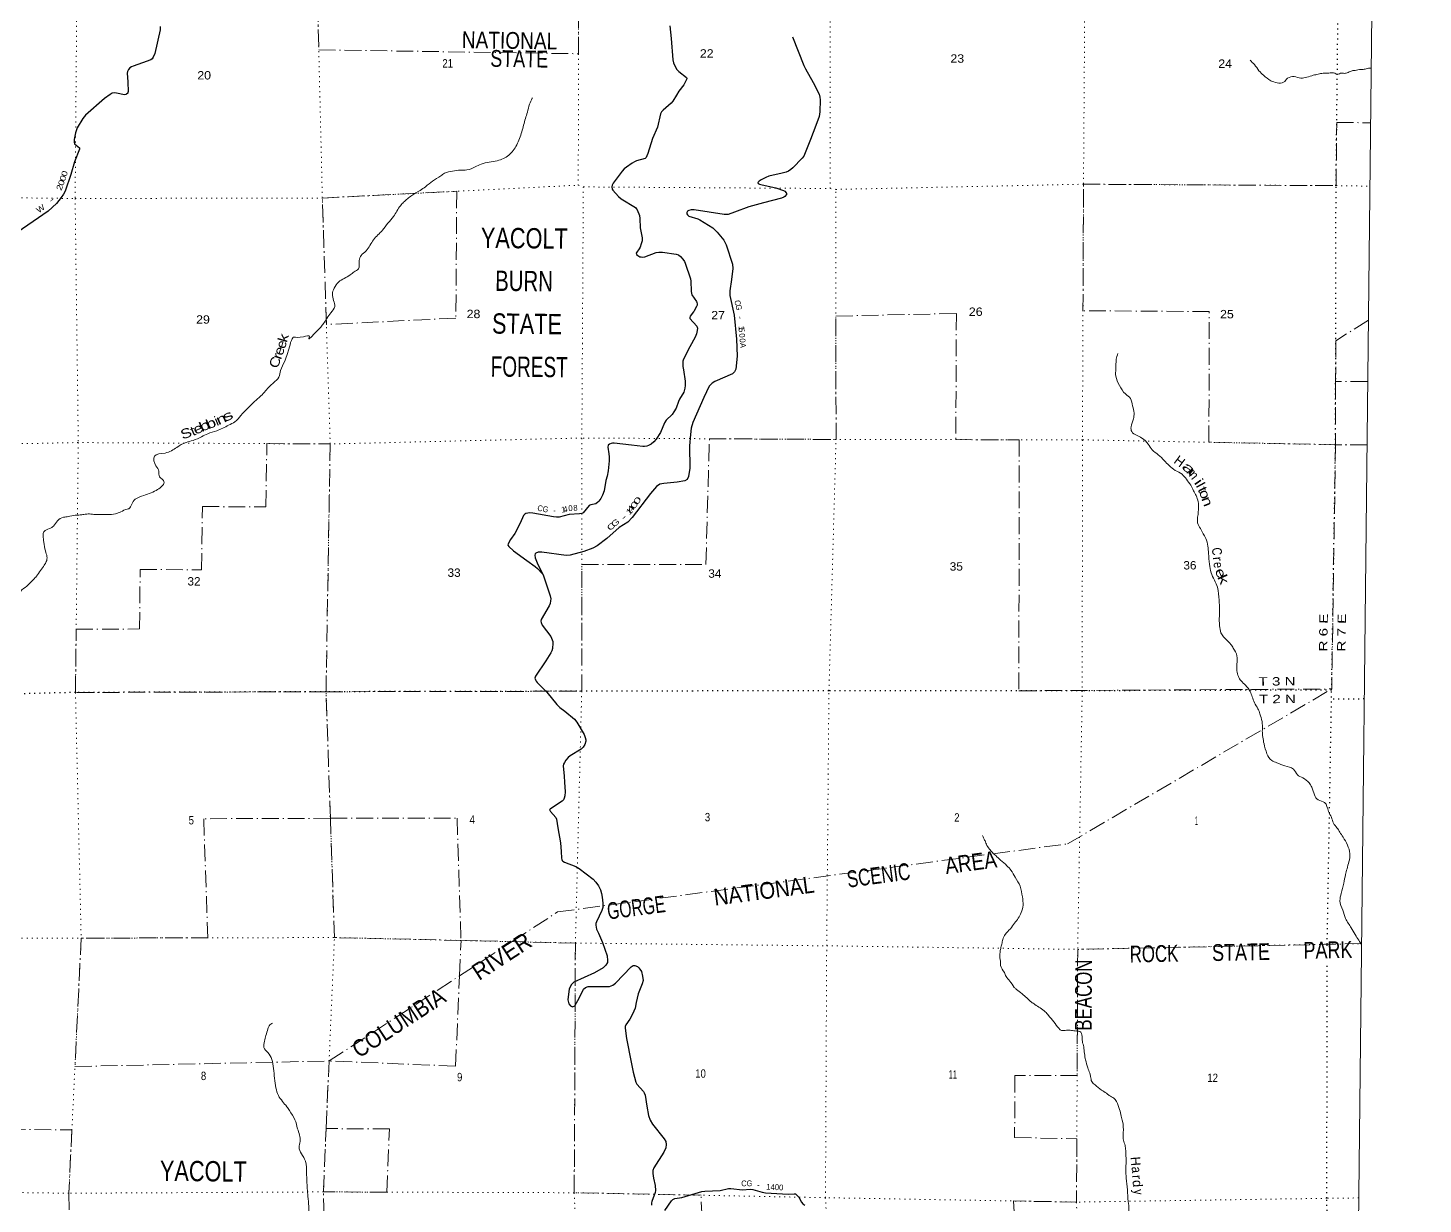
# Model space of a CAD drawing. Header units: feet. Extents: x -481249 to -254670, y -730376 to -544252.
# Drawn here: x -283763 to -254670, y -669920 to -645390 of the extents above; entities that cross this region are included whole.
import ezdxf
from ezdxf.enums import TextEntityAlignment as Align

# ---------------------------------------------------------------- set-up
doc = ezdxf.new("R2010")
doc.units = ezdxf.units.FT
doc.header["$LTSCALE"] = 70
doc.linetypes.add('DOT_DASHED', pattern=[7.7, 5, -1.2, 0.3, -1.2])
doc.linetypes.add('DOTTED', pattern=[1.5, 0.3, -1.2])
for name, color, linetype, lineweight in [('29', 7, 'Continuous', 25), ('39', 7, 'Continuous', 13), ('4', 7, 'Continuous', 13), ('41', 7, 'Continuous', 13), ('44', 7, 'DOT_DASHED', 13), ('6', 7, 'DOTTED', 25), ('7', 7, 'DOTTED', 13)]:
    doc.layers.add(name, color=color, linetype=linetype, lineweight=lineweight)
doc.layers.add('30', color=7, linetype='Continuous')

msp = doc.modelspace()

# ---------------------------------------------------------------- linework, layer by layer
at = {"layer": '29'}
for points in [[(-281003.52, -645362.45), (-281006.72, -645432.78), (-281117.16, -645925.04), (-281151.16, -646003.29), (-281170.28, -646033.05), (-281201.79, -646052.84), (-281374.87, -646117.76)], [(-267817.46, -645573.51), (-267584.41, -646173.22), (-267546.86, -646245.92), (-267386.29, -646527.16), (-267261.54, -646774.17), (-267246.61, -646836.38), (-267244.48, -646893.77), (-267250.85, -647142.46), (-267265.87, -647240.91), (-267334.76, -647422.87), (-267444.22, -647718.82), (-267565.75, -648028.72), (-267586.51, -648067.08), (-267616.25, -648105.34), (-267809.13, -648311.99), (-267851.01, -648346.59), (-267904.12, -648376.34), (-267952.98, -648397.6), (-268031.64, -648421.08), (-268311.92, -648485.82), (-268377.87, -648508.13), (-268470.25, -648557.16), (-268515.96, -648588.9), (-268542.53, -648614.9), (-268537.21, -648633.54), (-268507.47, -648648.41), (-268448.78, -648663.44), (-268169.13, -648724.9), (-268003.97, -648782.32), (-267977.53, -648797.96), (-267952.98, -648826.96), (-267946.61, -648839.71), (-267947.86, -648864.21), (-267978.47, -648903.48), (-268001.84, -648920.49), (-268050.23, -648941.84), (-268422.67, -649040.18), (-268733.02, -649120.79), (-269027.55, -649235.54), (-269160.74, -649278.64), (-269211.72, -649285.02), (-269243.76, -649284.56), (-269869.17, -649185.34), (-269930.85, -649184.06), (-269983.21, -649196.8), (-270006.27, -649214.88), (-270024.33, -649243.58), (-270023.27, -649268.02), (-270011.67, -649290.81), (-269982.9, -649319.03), (-269793.83, -649374.29), (-269750.22, -649392.26), (-269483.1, -649561.84), (-269389.12, -649649.55), (-269254.41, -649815.37), (-269202.17, -649913.12), (-269072.93, -650315.07), (-269061.95, -650410.5), (-269088.54, -650639.52), (-269123.72, -650875.73), (-269123.56, -650969.52), (-269038.25, -651380.97), (-268988.76, -651882.03), (-268976.53, -652236.66), (-268999.86, -652504.98), (-269032.21, -652565.82), (-269070.35, -652604.8), (-269441.09, -652763.24), (-269497.47, -652797.51), (-269557.56, -652862.84), (-269666.71, -653096.68), (-269899.28, -653618.39), (-269935.11, -653737), (-269947.86, -653873.04), (-269965.72, -654108.87), (-269960.03, -654571.64), (-269986.1, -654748.77), (-270015.21, -654809.76), (-270062.58, -654838.04), (-270221.44, -654862.84), (-270504.47, -654889.05), (-270587.62, -654909.12), (-270657.43, -654957.07), (-270780.55, -655102.49), (-271162.97, -655599.43), (-271256.52, -655696.76), (-271431.99, -655812.46), (-271693.07, -656035.55), (-271889.81, -656190.84), (-271983.09, -656240.91), (-272168.36, -656309.67), (-272454.72, -656389.7), (-272538.71, -656391.99), (-273044.3, -656325.41), (-273126.05, -656325.93), (-273168.54, -656342.93), (-273182.45, -656358.79), (-273194.03, -656385.44), (-273185.53, -656440.71), (-273145.39, -656547.28), (-273008.78, -656820.39)], [(-270373.95, -645350.64), (-270351.27, -645613.18), (-270315.39, -646059.5), (-270301.79, -646116.24), (-270235.72, -646247.61), (-270192.71, -646299.07), (-270031.37, -646426.07), (-270023.28, -646436.78), (-270021.15, -646453.79), (-270084.13, -646580.06), (-270188.77, -646711.76), (-270239.23, -646794.28)], [(-281374.87, -646117.76), (-281565.42, -646188.21), (-281602.47, -646203.12), (-281635.52, -646226.47), (-281663.14, -646260.48), (-281684.39, -646300.86), (-281691.13, -646336.91), (-281678.02, -646515.26), (-281672.7, -646722.78), (-281677.11, -646733.62), (-281681.19, -646750.41), (-281704.56, -646771.66), (-281723.68, -646782.29), (-281751.36, -646785.34), (-281914.88, -646750.41), (-281963.13, -646746.24), (-282006.23, -646754.66), (-282050.84, -646780.16), (-282163.67, -646861.45), (-282561.34, -647208.07), (-282614.87, -647278.59), (-282733.84, -647476.26), (-282769.15, -647577.65), (-282795.44, -647718.57), (-282799.69, -647773.83), (-282793.32, -647797.21), (-282788.3, -647807.93), (-282690.74, -647892.55), (-282687.1, -647899.24), (-282684.98, -647918.37), (-282794.17, -648182.51), (-282869.48, -648448.57), (-282988.77, -648798.32), (-283021.52, -648860.5), (-283069.49, -648930.1), (-283167.22, -649049.13), (-283343.21, -649209.49), (-284075.63, -649716.74)], [(-270239.23, -646794.28), (-270315.79, -646919.48), (-270350.45, -646957.55), (-270518.28, -647106.33), (-270550.87, -647142.69), (-270569.27, -647180.73), (-270636.43, -647458.78), (-270737.6, -647696.68), (-270835.14, -648006.7), (-270855, -648061.77), (-270874.12, -648093.65), (-270893.65, -648110.58), (-271071.7, -648165.92), (-271115.99, -648185.62), (-271163.05, -648212.69), (-271277.77, -648291.33), (-271328.69, -648332.82), (-271372.32, -648379.54), (-271562.12, -648626.15), (-271582.64, -648668.61), (-271586.89, -648704.75), (-271578.39, -648751.51), (-271562.85, -648774.39), (-271447.74, -648909.86), (-271391.78, -648955.52), (-271096.74, -649137.26), (-271078.08, -649156.43), (-271061.09, -649186.18), (-271013.29, -649304.16), (-270999.9, -649368.11), (-270996.86, -649560.44), (-270954.87, -649770.71), (-270954.87, -649804.72), (-270956.22, -649831.07), (-270971.86, -649896.12), (-270997.36, -649964.14), (-271017.06, -650001.05), (-271067.47, -650068.29), (-271075.96, -650091.67), (-271069.62, -650114.98), (-271046.22, -650138.44), (-271003.73, -650161.82), (-270973.9, -650167.53), (-270940, -650174.57), (-270899.63, -650166.07), (-270661.69, -650076.79), (-270605.45, -650067.17), (-270527.85, -650068.29), (-270247.42, -650106.55), (-270197.79, -650121.25), (-270156.07, -650155.44), (-270105.08, -650210.7), (-270072.51, -650262.09), (-270058.35, -650297.85), (-269944.68, -650624.12), (-269936.59, -650675.43), (-269933.62, -650881.78), (-269926.62, -650929.14), (-269916, -650954.65), (-269822.52, -651094.93), (-269811.9, -651118.31), (-269808.95, -651144.82), (-269809.78, -651173.58), (-269818.27, -651201.21), (-269879.75, -651306.73), (-269883.89, -651314.01)], [(-269883.89, -651314.01), (-269951.05, -651404.2), (-269961.67, -651431.83), (-269960.45, -651448.57), (-269813.27, -651609.55), (-269800.21, -651652.89), (-269804.46, -651699.65), (-269823.58, -651769.8), (-269850.42, -651841.75), (-269957.4, -652041.55), (-270094.45, -652302.26), (-270102.88, -652341.32), (-270105.07, -652448.92), (-270095.78, -652521.65), (-270060.97, -652760.21), (-270056.21, -652850.65), (-270062.59, -652903.79), (-270088.09, -652984.44), (-270178.81, -653132.24), (-270199.61, -653179.05), (-270247.74, -653320.21), (-270293.08, -653400.1), (-270330.39, -653454.02), (-270451.36, -653569.09), (-270487.24, -653627.53), (-270570.24, -653831.46), (-270658.91, -653969.25), (-270712.67, -654026.08), (-270767.91, -654070.72), (-270818.89, -654096.23), (-270857.13, -654111.1), (-270906, -654121.73), (-270939.63, -654122.12), (-271177.46, -654094.92), (-271539.18, -654049.07), (-271574.13, -654048.4), (-271603.88, -654054.77), (-271635.74, -654069.65), (-271661.38, -654092.55), (-271669.73, -654133.42), (-271646.28, -654272.91), (-271641.05, -654338.54), (-271645.3, -654417.18), (-271664.03, -654625.4), (-271685.66, -654738.14), (-271711.05, -654831.5), (-271750.11, -655043.66), (-271784.19, -655138.47), (-271817.38, -655203.64), (-271856.03, -655261.35), (-271876.87, -655284.41), (-271919.45, -655317.27), (-272021.33, -655335.42), (-272048.36, -655344.81), (-272057.59, -655350.65), (-272184.33, -655502.28), (-272214.66, -655520.34), (-272259.27, -655526.72), (-272476.47, -655538.91), (-272688.41, -655590.49), (-272743.52, -655595.2), (-272800.67, -655589.41), (-273234.22, -655513.16), (-273313, -655505.47), (-273341.35, -655507.1), (-273380.99, -655518.22), (-273401.6, -655527.96), (-273426.42, -655558.3), (-273497.19, -655716.21), (-273606.27, -655936.03), (-273702.87, -656057.76), (-273749.31, -656147.68), (-273752.77, -656179.27), (-273731.52, -656209.02), (-273636.06, -656294.47), (-273361.13, -656500.15), (-273187.77, -656623.19)], [(-273187.77, -656623.19), (-273136.67, -656663.89), (-273038.53, -656772.17)], [(-273008.78, -656820.39), (-272870.86, -657233.74), (-272859.42, -657296.27), (-272863.67, -657336.66), (-272874.29, -657396.18), (-272891.89, -657439.97), (-273059.31, -657729.62), (-273067.62, -657761.77), (-273063.37, -657791.53), (-273037.89, -657845.91), (-272859.11, -658085.18), (-272828.61, -658153.93), (-272817.99, -658187.94), (-272817.81, -658223.6), (-272826.49, -658330.35), (-272839.24, -658381.37), (-272858.79, -658421.72), (-272961.61, -658589.49), (-273181.17, -658908.94), (-273189.77, -658948.9), (-273179.14, -658989.28), (-273164.27, -659014.79), (-273141.86, -659045.35), (-272940.9, -659246.66), (-272732.21, -659504.1), (-272668.21, -659566.37), (-272569.98, -659636.32)], [(-272569.98, -659636.32), (-272363.77, -659804.39), (-272317.67, -659868.2), (-272161.53, -660128.59), (-272139.72, -660188.11), (-272129.66, -660236.99), (-272131.79, -660266.75), (-272148.78, -660332.64), (-272182.77, -660392.16), (-272224.92, -660432.09), (-272456.83, -660572.83), (-272495.76, -660609.05), (-272542.87, -660661.04), (-272574.74, -660709.93), (-272591.74, -660748.19), (-272598.6, -660780.83), (-272581.67, -660993.26), (-272572.96, -661121.33)], [(-272572.96, -661121.33), (-272559.31, -661321.9), (-272565.18, -661406.05), (-272580.05, -661450.69), (-272597.05, -661491.08), (-272624.28, -661517.9), (-272718.56, -661577.54), (-272873.05, -661680.95), (-272884.91, -661696.19), (-272882.79, -661706.82), (-272867.3, -661731.06), (-272755.32, -661859.86), (-272740.12, -661889.94), (-272713.02, -662070.36), (-272658.61, -662387.14), (-272645.52, -662569.5), (-272638.21, -662707.76), (-272632.1, -662733.46), (-272619.35, -662756.84), (-272608.73, -662767.47), (-272572.62, -662788.22), (-272335.13, -662881.53), (-272268.81, -662920.51), (-271974.48, -663141.72), (-271918.28, -663205.33), (-271865.17, -663283.97), (-271822.68, -663368.99), (-271801.99, -663439.04), (-271786.56, -663515.66), (-271775.94, -663643.19), (-271777.47, -663735.64), (-271794, -663799.42), (-271908.93, -664031.48), (-271919.34, -664069.36), (-271921.46, -664105.5), (-271903.71, -664187.76), (-271865.36, -664273.03)], [(-271865.36, -664273.03), (-271779.11, -664464.82), (-271682.52, -664743.74), (-271675.02, -664838.81), (-271679.27, -664881.33), (-271709.46, -664933.92), (-271764.25, -664991.85), (-271948.25, -665099.02), (-272377.14, -665291.24), (-272427.08, -665340.45), (-272475.83, -665430.98), (-272502.95, -665657.22), (-272486.57, -665744.3), (-272451.6, -665785.68), (-272410.09, -665803.82), (-272359.62, -665786.13), (-272258.75, -665610.33), (-272177.9, -665436.45), (-272133.91, -665399.96), (-272082.92, -665382.96), (-271983.64, -665379.3), (-271637.73, -665385.01), (-271564.55, -665357.45), (-271507.39, -665313.53), (-271181.72, -664968.56), (-271139.66, -664945.09), (-271107.6, -664942.88), (-271054.68, -664962.1), (-271024.94, -664991.85), (-270999.45, -665017.36), (-270968.25, -665067.76), (-270944.21, -665166.15), (-270935.71, -665255.42), (-270953.55, -665328.26), (-271036.55, -665532.18), (-271077.46, -665716.28), (-271101.42, -665833.58), (-271152.41, -665961.11), (-271211.16, -666060.19), (-271292.62, -666177.92), (-271307.49, -666214.05), (-271312.1, -666252.01), (-271279.17, -666464.51), (-271180.77, -666959)], [(-271180.77, -666959), (-271138.71, -667170.35), (-271085.49, -667375.67), (-271063.96, -667419.12), (-270928.76, -667574.03), (-270911.29, -667596.73), (-270893.14, -667650.33), (-270856.27, -667874.87), (-270819.26, -668071.37), (-270788.07, -668168.51), (-270742.17, -668252.04), (-270493.73, -668557.75), (-270464.09, -668611.69), (-270456.33, -668676.13), (-270461.96, -668745.6), (-270505.14, -668840.16), (-270711.59, -669165.4), (-270729, -669219.68), (-270728.58, -669284.43), (-270715.79, -669378), (-270686.58, -669534.4), (-270678.66, -669634.09), (-270685.28, -669674.63), (-270754.21, -669864.6), (-270761.51, -669893.41), (-270759.39, -669940.17)], [(-270479.18, -670050.25), (-270342.99, -669848.77), (-270314.06, -669820.68), (-270275.01, -669804.13), (-270123.89, -669779.55), (-269709.9, -669659.6), (-269649.31, -669649.66), (-269327.31, -669639.21), (-269152.23, -669594.77), (-269105.11, -669592.22), (-268859.29, -669621.47), (-268703.97, -669609.64), (-268645.29, -669614.51), (-268451.16, -669673.41), (-268381.69, -669685.91), (-267907.88, -669710.27), (-267785.87, -669704.86), (-267757.52, -669708.49), (-267734.15, -669727.62), (-267690.24, -669775.44), (-267628.99, -669877.47), (-267603.5, -669911.48), (-267563.1, -669944.34)]]:
    msp.add_lwpolyline(points, dxfattribs=at)
at = {"layer": '39'}
for points in [[(-258278.22, -646065.58), (-258187.77, -646155.62), (-258092.05, -646283.86), (-257999.67, -646377.95), (-257843.53, -646491.37), (-257716.08, -646534.04), (-257577.61, -646524.8), (-257495.79, -646440.24), (-257356.85, -646406.95), (-257219.16, -646437.79), (-257092.51, -646418.29), (-256959.46, -646378.87), (-256858.78, -646354.83), (-256754.21, -646336.89), (-256633.88, -646333.3), (-256539.6, -646329.18), (-256437.89, -646355.29), (-256393.42, -646336.14), (-256331.32, -646337.39), (-256252.98, -646328.94), (-256172.07, -646290.48), (-256089.61, -646276.1), (-255966.97, -646256.51), (-255878.66, -646250.27), (-255830.27, -646235.21), (-255751.68, -646229.12)], [(-278228.49, -651836.82), (-278017.93, -651831.04), (-277889.59, -651827.61), (-277902.27, -651861.44), (-277749.36, -651728.18), (-277597.69, -651554.8), (-277445.04, -651331.32), (-277364.38, -651202.62), (-277387.98, -651075.83), (-277413.42, -650940.98), (-277377.03, -650821.42), (-277286.32, -650690.92), (-277042.91, -650541.44), (-276961.52, -650478.92), (-276872.13, -650416.57), (-276854.76, -650244.49), (-276814.6, -650137.03), (-276712.52, -650040.84), (-276555.67, -649807.42), (-276369.43, -649608.67), (-276256.36, -649462.58), (-276137.4, -649322.62), (-275996.78, -649098.89), (-275929.26, -649028.07), (-275758.13, -648885.16), (-275583.69, -648778.4), (-275469.98, -648702.5), (-275327.41, -648585.08), (-275154.97, -648478.28), (-275073.67, -648419.77), (-274910.53, -648378.94), (-274745.7, -648354.2), (-274609.38, -648352.93), (-274437.8, -648290.23), (-274314.43, -648232.57), (-274143.2, -648187.9), (-273976.28, -648159.18), (-273735.54, -648043.73), (-273571.06, -647830.51), (-273463.52, -647555.99), (-273388.04, -647280.83), (-273347.41, -647149.32), (-273302.08, -646981.81), (-273247.58, -646858.6), (-273243.16, -646851.52)], [(-286750.29, -660199.34), (-286671.91, -660181.78), (-286630.48, -660112.45), (-286546.12, -659999.86), (-286452.1, -659905.52), (-286296.31, -659830.46), (-286126.7, -659765.71), (-285969.06, -659698.72), (-285909.29, -659613.71), (-285887.12, -659503.88), (-285871.04, -659397.94), (-285843.4, -659316.29), (-285745.99, -659254.1), (-285664.06, -659163.52), (-285671.87, -659049.08), (-285704.9, -658892.02), (-285742.76, -658776.98), (-285640.7, -658578.54), (-285519.29, -658518.83), (-285387.86, -658459.32), (-285220.48, -658406.56), (-285155.08, -658341.71), (-285096.81, -658230.61), (-284998.86, -658140.35), (-284922.36, -658019.59), (-284828.18, -657917.23), (-284656.6, -657854.52), (-284494.74, -657879.84), (-284325.24, -657821.1), (-284196.38, -657687.36), (-284051.98, -657475.74), (-283973.85, -657270.8), (-283919.27, -657143.58), (-283784.83, -657032.01), (-283649.88, -656894.38), (-283582.4, -656825.57), (-283499.93, -656706.93), (-283421.55, -656592.22), (-283380.08, -656520.88), (-283366.04, -656416.9), (-283397.81, -656297.97), (-283428.33, -656114.9), (-283447.77, -655980.18), (-283428.15, -655898.37), (-283312.59, -655830.52), (-283229.43, -655780.07), (-283147.16, -655671.45), (-283019.42, -655595.83), (-282920.94, -655581.78), (-282780.11, -655554.54), (-282675.77, -655548.62), (-282595.4, -655538.21), (-282478.93, -655526.53), (-282358.95, -655540.98), (-282242.63, -655537.3), (-282104.35, -655538.09), (-281939.71, -655523.36), (-281824.7, -655483.57), (-281693.3, -655426.07), (-281657.05, -655416.78), (-281599.16, -655325.72), (-281526.98, -655220.91), (-281349.12, -655144.29), (-281193.64, -655085.27), (-281058.05, -655017.83), (-280960.37, -654941.6), (-280924.99, -654874.15), (-280949.87, -654813.5), (-281020.83, -654751.92), (-281032.64, -654637.4), (-281092.61, -654525.91), (-281126.76, -654322.72), (-280903.01, -654257.06), (-280656.17, -654137.73), (-280465.79, -654035.3), (-280318.64, -653992.15), (-280142.78, -653915.5), (-280013.31, -653853.95), (-279825.7, -653791.56), (-279576.94, -653676.28), (-279447.28, -653604.71), (-279322.46, -653472.89), (-279177.15, -653317.42), (-279040.23, -653181.84), (-278905.71, -653066.26), (-278807.45, -652959.97), (-278723.44, -652865.42), (-278643.9, -652794.85), (-278533.34, -652674.77), (-278492.6, -652537.25), (-278408.61, -652340.45), (-278353.38, -652179.16), (-278321.58, -652089.58), (-278267.95, -651908.21), (-278228.49, -651836.82)], [(-261036.34, -652179.3), (-261066.76, -652300.99), (-261078.77, -652507.26), (-261077.6, -652653.65), (-261001.19, -652847.66), (-260878.31, -653022.57), (-260771.98, -653120.95), (-260726.81, -653272.23), (-260697.67, -653423.19), (-260712.06, -653545.21), (-260759.32, -653708.66), (-260745.23, -653809.19), (-260646.49, -653885.37), (-260535.38, -653943.75), (-260399.55, -654070.79), (-260319.7, -654190.7), (-260191.37, -654291.53), (-260067.48, -654414.32), (-259965.24, -654516.63), (-259838.92, -654617.42), (-259694.22, -654700.54), (-259606.04, -654804.57), (-259514.25, -654928.72), (-259454.31, -655042.21), (-259404.16, -655143.47), (-259360.61, -655274.67), (-259350.68, -655383.14), (-259370.75, -655591.25), (-259373.12, -655713.5), (-259313.26, -655831), (-259253.21, -655938.47), (-259202.99, -656035.72), (-259158.01, -656197.03), (-259144.97, -656351.67), (-259121.27, -656576.71), (-259088.59, -656751.8), (-259021.45, -656907.54), (-258958.21, -657057.18), (-258925.35, -657326.51), (-258913.21, -657527.25), (-258917.89, -657665.5), (-258918.45, -657797.82), (-258913.64, -657860.07), (-258884.38, -658005.02), (-258765.08, -658157.79), (-258680.64, -658247.71), (-258628.06, -658326.97), (-258550.95, -658484.91), (-258552.29, -658657.31), (-258551.04, -658799.69), (-258521.19, -658914.57), (-258466.84, -659005.89), (-258370.46, -659100.07), (-258276.81, -659232.28), (-258230.79, -659339.47), (-258187.08, -659462.65), (-258113.35, -659588.45), (-258071.33, -659695.56), (-258028.32, -659854.82), (-258020.32, -659959.24), (-258022.15, -660053.43), (-258012.57, -660179.94), (-257987.2, -660318.79), (-257925.13, -660528.56), (-257825.59, -660666.91), (-257722.3, -660715.1), (-257551.16, -660778.7), (-257374.17, -660850.44), (-257290.2, -660964.41), (-257177.28, -661032.85), (-257046.95, -661133.72), (-256992.6, -661225.04), (-256933.6, -661386.63), (-256859.41, -661488.37), (-256724.25, -661547.23), (-256641.6, -661729.35), (-256581.86, -661852.85), (-256536.18, -661978.08), (-256465.88, -662073.73), (-256407.49, -662163.13), (-256337.34, -662266.8), (-256248.33, -662430.99), (-256195.64, -662608.49), (-256217.02, -662780.49), (-256255.95, -662928.07), (-256288.34, -663047.72), (-256323.89, -663227.45), (-256378.17, -663442.89), (-256403.12, -663592.76), (-256346.82, -663790.39), (-256286.05, -663964.04), (-256167.56, -664158.9), (-256086.1, -664298.89), (-256012.25, -664418.67), (-255952.5, -664508.61)], [(-263276.22, -664177.99), (-263187.8, -664060.11), (-263111.44, -663960.21), (-263051.02, -663838.19), (-263012.53, -663685.99), (-263026, -663511.49), (-263071.35, -663290.74), (-263172.85, -663103.81), (-263264.46, -662957.02), (-263348.23, -662864.41), (-263481.95, -662745.5), (-263581.73, -662652.81), (-263649.58, -662588.34), (-263713.4, -662515.87), (-263777.13, -662415.32), (-263796.99, -662363.1), (-263828.8, -662294.79), (-263854.62, -662230.51)], [(-259518.37, -674803.57), (-259510.13, -674725.42), (-259575.9, -674636.9), (-259645.67, -674546.35), (-259711.48, -674469.86), (-259789.06, -674319.13), (-259836.73, -674200.62), (-259914.27, -674033.85), (-259889.93, -673929.7), (-259893.31, -673725.18), (-259918.69, -673518.55), (-259962.28, -673376), (-260027.79, -673203.27), (-260079.42, -673070.7), (-260156.97, -672905.94), (-260220.66, -672791.36), (-260286.32, -672666.75), (-260314.22, -672630.53), (-260356.02, -672556.16), (-260395.65, -672425.65), (-260375.36, -672335.52), (-260362.97, -672211.27), (-260406.66, -672102.8), (-260452.32, -671982.29), (-260456.17, -671932.15), (-260487.99, -671865.84), (-260535.61, -671731.29), (-260563.3, -671624.9), (-260581.07, -671546.62), (-260630.61, -671386), (-260630.3, -671285.75), (-260617.96, -671177.54), (-260599.65, -671079.38), (-260585.39, -670999.25), (-260601.01, -670870.86), (-260602.79, -670800.68), (-260614.37, -670660.28), (-260629.98, -670531.89), (-260657.62, -670407.45), (-260669.49, -670363.29), (-260721.32, -670294.88), (-260802.96, -670162.18), (-260802.57, -670033.86), (-260818.05, -669863.37), (-260835.32, -669620.69), (-260858.59, -669377.98), (-260868.04, -669197.49), (-260863.54, -669037.11), (-260867.05, -668876.7), (-260872.74, -668774.42), (-260892.44, -668670.07), (-260924.11, -668555.64), (-260921.71, -668427.34), (-260937, -668192.69), (-260964.7, -668088.3), (-260998.29, -667947.8), (-261026.05, -667863.46), (-261119.64, -667710.65), (-261213.53, -667654.08), (-261273.42, -667607.69), (-261375.29, -667543.06), (-261511.05, -667434.17), (-261578.88, -667363.68), (-261602.58, -667261.32), (-261620.37, -667189.06), (-261664.05, -667074.57), (-261707.58, -666913.98), (-261731.18, -666779.54), (-261746.77, -666643.13), (-261774.44, -666526.71), (-261786.02, -666390.32), (-261805.87, -666336.09), (-261921.87, -666309.5), (-262029.89, -666294.96), (-262135.98, -666298.48), (-262210.02, -666298.14), (-262261.94, -666259.81), (-262369.58, -666118.96), (-262479.24, -665986.13), (-262549.05, -665907.62), (-262762.73, -665758.26), (-262836.62, -665705.79), (-263032.22, -665532.47), (-263150.02, -665443.7), (-263193.92, -665399.39), (-263287.58, -665268.64), (-263365.33, -665170.04), (-263401.11, -665091.68), (-263478.7, -664940.95), (-263478.65, -664924.91), (-263494.23, -664784.49), (-263491.89, -664674.23), (-263477.62, -664592.09), (-263453.31, -664495.96), (-263433.01, -664401.82), (-263382.65, -664295.79), (-263276.22, -664177.99)], [(-279748.94, -675585.18), (-279706.62, -675469.75), (-279645.47, -675210.33), (-279534.64, -675076.23), (-279430.56, -674980.08), (-279328.44, -674881.89), (-279216.35, -674785.91), (-279143.7, -674657.05), (-279107.43, -674543.5), (-279137.46, -674438.63), (-279259.66, -674331.91), (-279339.63, -674218.02), (-279335.69, -674117.85), (-279347.92, -674025.37), (-279373.84, -673914.58), (-279379.71, -673804.19), (-279336.46, -673640.65), (-279283.69, -673503.37), (-279282.1, -673421.2), (-279164.64, -673255.15), (-279007.98, -673031.74), (-278945.74, -672922.72), (-278914.45, -672859.2), (-278792.22, -672757.4), (-278694.57, -672683.18), (-278680.94, -672496.99), (-278653.33, -672313.09), (-278635.07, -672094.92), (-278590.09, -671945.45), (-278534.13, -671850.34), (-278468.81, -671789.5), (-278366.3, -671671.27), (-278300.1, -671564.33), (-278236.77, -671399.2), (-278171.26, -671328.34), (-278125.94, -671265.09), (-278084.97, -671219.8), (-278048.12, -671076.19), (-278023.94, -670966.4), (-277905.69, -670656.01), (-277917.85, -670559.52), (-277912.97, -670411.25), (-277905.28, -670220.94), (-277908.36, -669966.24), (-277924.39, -669759.41), (-277937.2, -669592.74), (-277951.17, -669279.68), (-277976.29, -669024.54), (-278057.45, -668868.52), (-278108.94, -668733.15), (-278088.58, -668613.26), (-278139.55, -668347.58), (-278194.08, -668162.02), (-278308.64, -667971.25), (-278365.15, -667887.9), (-278455.21, -667777.82), (-278538.99, -667653.83), (-278592.06, -667496.37), (-278620.23, -667295.3), (-278642.36, -667092.36), (-278678.78, -666903.15), (-278758.2, -666761.2), (-278840.25, -666651.28), (-278827.75, -666523.22), (-278799.37, -666403.49), (-278758.55, -666261.96), (-278731.3, -666200.35), (-278660.05, -666143.65)]]:
    msp.add_spline(points, degree=3, dxfattribs=at)
at = {"layer": '4'}
msp.add_lwpolyline([(-477481.62, -544260.22), (-445653.6, -544895.12), (-413824.72, -545486.23), (-381995.06, -546033.57), (-350164.67, -546537.13), (-318333.63, -546996.89), (-286501.98, -547412.88), (-254669.8, -547785.08), (-256679.15, -730375.58), (-288762.49, -730000.45), (-320845.3, -729581.19), (-352927.49, -729117.79), (-385009.01, -728610.26), (-417089.81, -728058.61), (-449169.81, -727462.83), (-481249.23, -726835.88)], close=True, dxfattribs=at)
msp.add_lwpolyline([(-477481.62, -544260.22), (-445653.6, -544895.12), (-413824.72, -545486.23), (-381995.06, -546033.57), (-350164.67, -546537.13), (-318333.63, -546996.89), (-286501.98, -547412.88), (-254669.8, -547785.08), (-256679.15, -730375.58), (-288762.49, -730000.45), (-320845.3, -729581.19), (-352927.49, -729117.79), (-385009.01, -728610.26), (-417089.81, -728058.61), (-449169.81, -727462.83)], dxfattribs=at)
at = {"layer": '44'}
for p, q in [((-277455.84, -661874.65), (-277546.08, -659234.9)), ((-274730.97, -664421.72), (-274342.12, -664430.64)), ((-277544.26, -668345.84), (-277482.65, -666934.93)), ((-274845.1, -667041.96), (-277482.65, -666934.93)), ((-276223.34, -668350.19), (-277544.26, -668345.84)), ((-276280.83, -669670), (-276223.34, -668350.19)), ((-276280.83, -669670), (-277601.89, -669665.66))]:
    msp.add_line(p, q, dxfattribs=at)
for points in [[(-277551.11, -638855.72), (-277675.31, -643148.38), (-277748.19, -643806.55), (-277697.27, -645847.69), (-272281.04, -645929.51), (-272276.74, -643199.04), (-269557.24, -643193.27), (-269547.53, -638949.95)], [(-255837.66, -654085.13), (-256495.44, -654083.31), (-259135.35, -654032.11), (-259130.05, -651305.11), (-261762.09, -651290.15), (-261751.63, -648650.16), (-256484.94, -648680.11), (-256469.96, -647360.19), (-255759.42, -647370.37)], [(-277546.08, -659234.9), (-272214.47, -659224.06), (-272213.41, -656584.06), (-269626.06, -656578.84), (-269552.22, -653958.37), (-266911.6, -653973.64), (-266914.15, -651399.12), (-264402.33, -651346.39), (-264412.76, -653977.2), (-263092.75, -653979.08), (-263097.98, -659215.31), (-256576.18, -659177.06)], [(-255809.04, -651484.11), (-256491.96, -651917.03), (-256493.32, -652763.32)], [(-255834.02, -652765.14), (-256493.32, -652763.32), (-256495.44, -654083.31), (-256576.18, -659177.06)], [(-273668.55, -664446.1), (-272719.46, -663826.78), (-262082.99, -662406.76), (-256576.18, -659177.06)], [(-277455.84, -661874.65), (-280097.12, -661882.22), (-280012.17, -664367.07), (-282652.35, -664372.99), (-282781.9, -667050.37), (-277482.65, -666934.93)], [(-277455.84, -661874.65), (-274813.81, -661869.35), (-274730.97, -664421.72), (-277370.83, -664361.14), (-277455.83, -661874.72)], [(-277482.65, -666934.93), (-274763.14, -665160.36), (-273668.55, -664446.1)], [(-277432.25, -674978.25), (-272148, -675032.62), (-272260.86, -672325.56), (-269616.38, -672377.84), (-269726.56, -669735.15), (-272371.03, -669682.86), (-272346.31, -664476.44), (-274730.97, -664421.72)], [(-274845.1, -667041.96), (-274763.14, -665160.36), (-274730.97, -664421.72)], [(-255950.59, -664487.81), (-261872.44, -664607.33), (-261883.85, -667237.4), (-263181.64, -667239.08), (-263187.64, -668532.36), (-261888.44, -668556.25), (-261896.4, -669877.92), (-263207.63, -669855.06), (-263154.33, -671179.66)], [(-287982.73, -667016.68), (-287937.81, -667017.26), (-287910.11, -665667.41), (-286590.18, -665684.64), (-286617.27, -667004.4), (-285423.52, -667019.98), (-285551.19, -669658.54), (-284230.48, -669675.78), (-284166.64, -668356.5), (-282845.93, -668373.74), (-282909.77, -669693.02), (-282839.61, -672332.68), (-277517.58, -672305.95)], [(-277517.58, -672305.95), (-277601.89, -669665.66), (-277544.26, -668345.84)]]:
    msp.add_lwpolyline(points, dxfattribs=at)
for points in [[(-277623.14, -648937.8), (-274821.63, -648797.43), (-274837.44, -651441.54), (-277539.2, -651576.9)], [(-277546.08, -659234.9), (-282771.55, -659249.88), (-282756.63, -657929.83), (-281436.5, -657926.05), (-281422.48, -656685.47), (-280144.09, -656692.69), (-280122.09, -655372.79), (-278802.03, -655380.25), (-278780.04, -654060.35), (-277459.98, -654067.81)]]:
    msp.add_lwpolyline(points, close=True, dxfattribs=at)
at = {"layer": '6'}
msp.add_line((-255896, -659385.47), (-256585.03, -659391.28), dxfattribs=at)
for points in [[(-256669.28, -664537.1), (-256669.23, -664499.66), (-256576.52, -659198.37), (-256495.44, -654083.31), (-256484.94, -648680.11), (-256425.42, -643436.3), (-256430.46, -643386.07), (-256359.45, -639099.22)], [(-256576.52, -659198.37), (-261777.98, -659215.85), (-267059.24, -659213.67), (-272214.47, -659224.06), (-277546.08, -659234.9), (-282771.55, -659249.88), (-287470.31, -659364.4)], [(-256494.01, -682889.07), (-256474.12, -680393.02), (-256447.79, -678532.92), (-256630.13, -675100.76), (-256675.7, -669798.68), (-256669.69, -664873.42)]]:
    msp.add_lwpolyline(points, dxfattribs=at)
at = {"layer": '7'}
for points in [[(-282750.55, -638793.02), (-282734.13, -643665.97), (-282778.37, -648948.18), (-282712.65, -654038.14), (-282771.55, -659249.88), (-282652.35, -664372.99), (-282909.77, -669693.02), (-282770.67, -674926.8), (-282637.98, -680180.51), (-282820.39, -684439.21)], [(-277524.14, -684502.95), (-277402.1, -680352.19), (-277432.25, -674978.25), (-277601.89, -669665.66), (-277370.83, -664361.14), (-277546.08, -659234.9), (-277459.98, -654067.81), (-277623.14, -648937.8), (-277748.19, -643806.55), (-277675.31, -643148.38), (-277549.63, -638855.73)], [(-272125.55, -638919.9), (-272276.74, -643199.04), (-272286.55, -648670.42)], [(-267030.66, -648740.26), (-267035.32, -643188.39), (-266887.61, -638980.66)], [(-261657.51, -639040.16), (-261713.45, -643369.83), (-261751.63, -648650.16), (-261772.75, -653980.96), (-261777.98, -659215.85), (-261872.44, -664607.33), (-261896.4, -669877.92), (-261775.92, -675141.41), (-261780.43, -680442.47), (-261746.99, -684685.7)], [(-287677.75, -648891.55), (-282778.37, -648948.18), (-277623.14, -648937.8), (-272286.55, -648670.42), (-272181.03, -648706.63), (-267030.66, -648740.26), (-266916.77, -648758.59), (-261751.63, -648650.16), (-256484.94, -648680.11), (-255778.3, -648690.23)], [(-272181.03, -648706.63), (-272212.35, -653942.99), (-272214.47, -659224.06), (-272319.48, -663407.49)], [(-267039.21, -684625.59), (-266942.51, -680392.57), (-266869.04, -675153.05), (-267131.83, -669786.45), (-267106.21, -664533.93), (-267059.24, -659213.67), (-266911.6, -653973.64), (-266916.77, -648758.59)], [(-255837.67, -654085.13), (-256495.44, -654083.31), (-261772.75, -653980.96), (-266911.6, -653973.64), (-272212.35, -653942.99), (-277459.98, -654067.81), (-282712.65, -654038.14), (-287765.32, -654134.8)], [(-272319.48, -663407.49), (-272346.31, -664476.44), (-272371.03, -669682.86), (-272148, -675032.62), (-272160.64, -680339.53), (-272282.63, -684564.98)], [(-287883.64, -664377.84), (-282652.35, -664372.99), (-277370.83, -664361.14), (-274342.12, -664430.64)], [(-274342.12, -664430.64), (-272346.31, -664476.44), (-267106.21, -664533.93), (-261872.44, -664607.33), (-256669.23, -664499.66), (-255952.14, -664487.82)], [(-256010.5, -669791.27), (-256675.7, -669798.68), (-261896.4, -669877.92), (-267131.83, -669786.45), (-272371.03, -669682.86), (-277601.89, -669665.66), (-282909.77, -669693.02), (-287991.36, -669626.69)]]:
    msp.add_lwpolyline(points, dxfattribs=at)

# ---------------------------------------------------------------- texts
at = {"layer": '30'}
for s, rotation, width, p in [('0', 71.167, 1.35, (-282976.05, -648543.46)), ('0', 74.195, 1.25, (-282943.51, -648443.08)), ('2', 69.167, 1.25, (-283046.41, -648740.6)), ('0', 70.167, 1.35, (-283008.22, -648639.81)), ('W', 34.705, 1.15, (-283465.18, -649208.82)), ('-', 42.339, 2.05, (-283231.46, -649012.96)), ('C', 281.714, 0.85, (-269020.45, -651135.98)), ('G', 281.714, 0.8, (-268997.43, -651233.1)), ('5', 275.641, 0.9, (-268939.78, -651700.81)), ('0', 271.975, 0.9, (-268919.76, -651912.02)), ('A', 271.975, 0.8, (-268911.09, -652015.23)), ('0', 52.42, 1.9, (-271010.53, -655286.56)), ('C', 350.025, 0.8, (-273092.55, -655467.44)), ('G', 348.025, 0.8, (-272981.82, -655487.73)), ('8', 3.212, 0.85, (-272342.92, -655458.61)), ('1', 46.134, 1.3, (-271179.74, -655515.86)), ('4', 52.42, 1.8, (-271146.21, -655459.62)), ('0', 52.42, 1.9, (-271072.72, -655374.78)), ('C', 40.514, 1.5, (-271561.76, -655831.27)), ('G', 40.514, 1.4, (-271475.56, -655757.61)), ('-', 41.134, 2, (-271300.35, -655636.42))]:
    msp.add_text(s, height=120, rotation=rotation, dxfattribs=dict(at, width=width)).set_placement(p, align=Align.CENTER)
for s, rotation, p in [('1', 274.641, (-268941.66, -651653.82)), ('-', 275.641, (-268963.47, -651437.86)), ('0', 275.641, (-268928.68, -651810.87)), ('1', 11.178, (-272583.61, -655492.1)), ('4', 10.178, (-272544.09, -655485.21)), ('0', 4.212, (-272444.7, -655466.83))]:
    msp.add_text(s, height=120, rotation=rotation, dxfattribs=at).set_placement(p, align=Align.CENTER)
for s, rotation, p in [('-', 356.885, (-272811.18, -655510.43)), ('1400', 357.057, (-268369.77, -669616.43))]:
    msp.add_text(s, height=120, rotation=rotation, dxfattribs=at).set_placement(p)
for s, rotation, width, p in [('CG', 0.856, 0.8, (-268886.34, -669549.08)), ('-', 343.122, 1.15, (-268573.13, -669569.01))]:
    msp.add_text(s, height=120, rotation=rotation, dxfattribs=dict(at, width=width)).set_placement(p)
at = {"layer": '41'}
for s, rotation, width, p in [('k', 74.003, 1.25, (-278342.62, -651882.97)), ('e', 73.051, 1.1, (-278382.15, -652016.87)), ('C', 66.165, 1.2, (-278520.82, -652404.29)), ('r', 71.097, 1.3, (-278468.12, -652267.29)), ('e', 71.098, 1.15, (-278429.38, -652156.88)), ('s', 25.732, 1.6, (-279555.01, -653567.13)), ('t', 23.069, 1.2, (-280284.5, -653887.65)), ('e', 24.031, 1.3, (-280176.6, -653837.34)), ('b', 25.589, 1.45, (-280039.5, -653775.53)), ('b', 23.726, 1.35, (-279907.09, -653726.85)), ('i', 23.064, 1.05, (-279792.75, -653681.24)), ('n', 23.995, 1.4, (-279693.18, -653634.45)), ('S', 20.169, 1.3, (-280431.21, -653937.38)), ('a', 321.53, 1.85, (-259613.42, -654652.55)), ('i', 304.628, 1.45, (-259429.78, -654910.27)), ('l', 298.652, 1.2, (-259397.52, -654970.47)), ('t', 296.751, 1.3, (-259355.94, -655059.62)), ('o', 291.601, 1.25, (-259314.2, -655148.72)), ('n', 291.082, 1.35, (-259262.38, -655300.13)), ('C', 275.823, 0.85, (-259066.66, -656318.55)), ('e', 276.656, 0.85, (-259035.62, -656602.19)), ('e', 293.079, 1.3, (-258979.82, -656796.71)), ('k', 293.45, 1.45, (-258925.72, -656930.43)), ('a', 274.381, 0.9, (-260744.57, -669210.5)), ('y', 274.362, 0.85, (-260699.56, -669673.93))]:
    msp.add_text(s, height=200, rotation=rotation, dxfattribs=dict(at, width=width)).set_placement(p, align=Align.CENTER)
for s, rotation, p in [('H', 323.497, (-259806.74, -654507.82)), ('m', 308.113, (-259547.14, -654742.03)), ('r', 276.201, (-259050.82, -656473.66)), ('H', 274.572, (-260762.57, -669033.91)), ('r', 273.122, (-260734.01, -669361.6)), ('d', 274.014, (-260723.39, -669498.18))]:
    msp.add_text(s, height=200, rotation=rotation, dxfattribs=at).set_placement(p, align=Align.CENTER)
at = {"layer": '44'}
for s, height, rotation, width, p in [('NATIONAL', 350, 359.135, 0.85, (-274716.94, -645810.72)), ('STATE', 350, 359.135, 0.8, (-274123.74, -646200.2)), ('YACOLT', 423.5, 359.433, 0.8, (-274319.83, -649978.58)), ('BURN', 423.5, 359.433, 0.75, (-274021.24, -650874.45)), ('STATE', 423.5, 359.433, 0.8, (-274086.75, -651765.95)), ('FOREST', 423.5, 359.433, 0.7, (-274115.03, -652662.13)), ('AREA', 350, 7.604, 0.85, (-264614.19, -663039.36)), ('SCENIC', 350, 7.604, 0.75, (-266660.53, -663321.68)), ('NATIONAL', 350, 7.604, 0.9, (-269436.46, -663698.6)), ('GORGE', 350, 7.604, 0.7, (-271660.34, -663987.47)), ('RIVER', 350, 33.126, 0.95, (-274355.81, -665268.35)), ('STATE', 350, 1.156, 0.8, (-259067.24, -664851.38)), ('PARK', 350, 1.156, 0.8, (-257160.84, -664804.09)), ('ROCK', 350, 1.156, 0.75, (-260784.59, -664882.32)), ('BEACON', 350, 89.74, 0.75, (-261580.67, -666302.51)), ('COLUMBIA', 350, 33.126, 0.9, (-276857.5, -666885.23)), ('YACOLT', 423.5, 359.433, 0.8, (-281012.22, -669435.5))]:
    msp.add_text(s, height=height, rotation=rotation, dxfattribs=dict(at, width=width)).set_placement(p)
at = {"layer": '6', "width": 1.35}
for s, rotation, p in [('R 6 E', 89.092, (-256667.57, -658396.81)), ('R 7 E', 89.092, (-256289.01, -658398.19)), ('T 3 N', 0.193, (-258101.65, -659106.38)), ('T 2 N', 0.193, (-258092.86, -659474.16))]:
    msp.add_text(s, height=175, rotation=rotation, dxfattribs=at).set_placement(p)
at = {"layer": '7'}
for s, width, p in [('22', 1.1, (-269750.81, -646010.07)), ('21', 0.85, (-275120.82, -646217.14)), ('23', 1.1, (-264526.52, -646116.68)), ('24', 1.1, (-258940.79, -646223.14)), ('20', 1.1, (-280230.91, -646466.26)), ('29', 1.1, (-280255.51, -651558.51)), ('28', 1.1, (-274614.13, -651442.86)), ('27', 1.1, (-269513.9, -651469.04)), ('26', 1.1, (-264141.95, -651396.71)), ('25', 1.1, (-258903.49, -651447.53)), ('35', 1.05, (-264540.4, -656709.15)), ('36', 1.05, (-259669.24, -656684.7)), ('32', 1.05, (-280436.24, -657019.5)), ('33', 1.05, (-275012.78, -656838.7)), ('34', 1.05, (-269575.04, -656857.39)), ('5', 0.85, (-280411.34, -662001.29)), ('4', 0.85, (-274553.68, -661989.19)), ('3', 0.85, (-269646.78, -661936.51)), ('2', 0.85, (-264446.85, -661943.36)), ('1', 0.4, (-259428.13, -662010.48)), ('10', 0.85, (-269847.25, -667284.11)), ('8', 0.85, (-280155.79, -667333.02)), ('9', 0.85, (-274814.3, -667358.84)), ('11', 0.65, (-264563.06, -667304.23)), ('12', 0.85, (-259168.63, -667373.34))]:
    msp.add_text(s, height=175, dxfattribs=dict(at, width=width)).set_placement(p)

doc.saveas('drawing.dxf')
